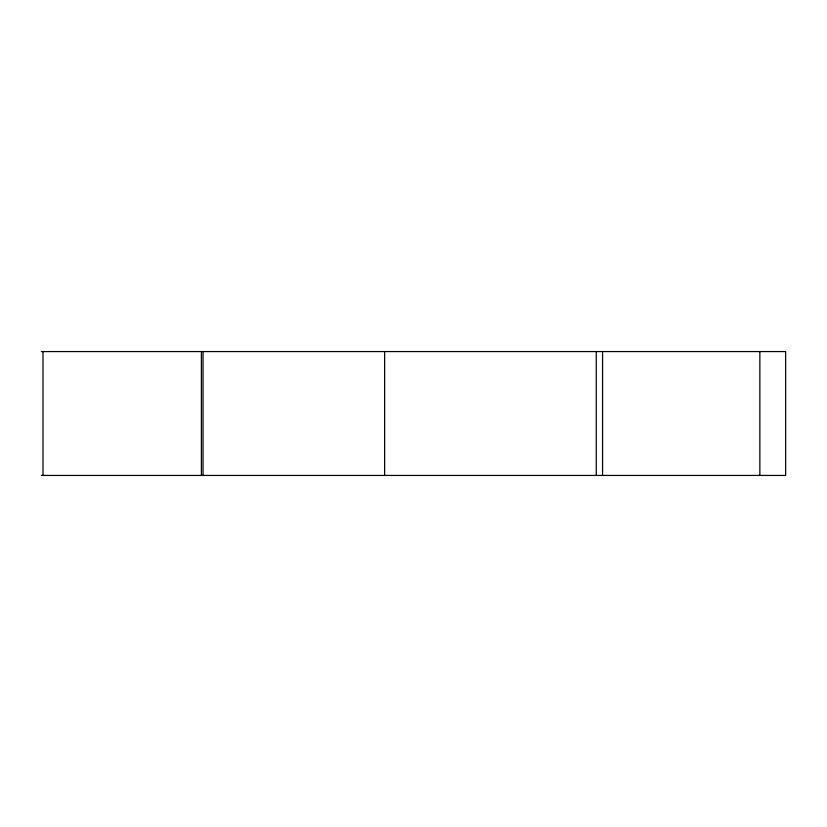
<?xml version="1.0" encoding="UTF-8"?>
<svg xmlns="http://www.w3.org/2000/svg" width="827" height="827" viewBox="0 0 827 827"><rect width="100%" height="100%" fill="white"/><g stroke="black" fill="none" stroke-linecap="round" stroke-linejoin="round"><path stroke-width="1.24" d="M41.35 351.568L785.65 351.568L785.65 475.432L41.35 475.432M759.858 351.568L759.858 475.432M602.573 351.568L602.573 475.432M596.267 351.568L596.267 475.432M384.638 351.568L384.638 475.432M203.039 351.568L203.039 475.432M201.395 351.568L201.395 475.432M42.994 351.568L42.994 475.432"/></g></svg>
